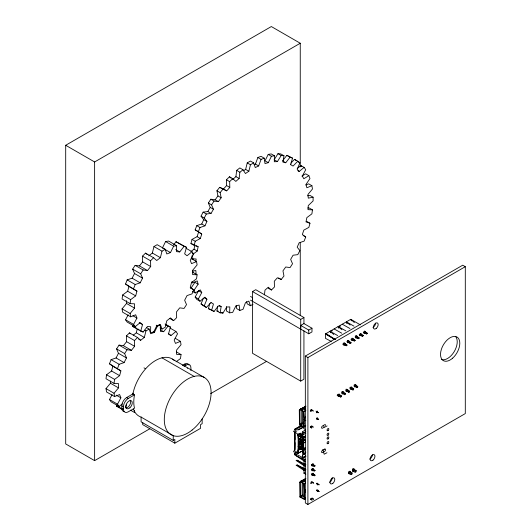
<?xml version="1.0" encoding="UTF-8"?>
<svg xmlns="http://www.w3.org/2000/svg" width="531" height="531" viewBox="0 0 531 531"><rect width="100%" height="100%" fill="white"/><g stroke="black" fill="none" stroke-linecap="round" stroke-linejoin="round"><path stroke-width="0.8" d="M252.53 301.323L252.53 297.612L250.519 296.451M300.699 381.105L300.725 319.383L252.53 291.559L252.504 353.281L300.699 381.105L303.911 379.253L303.938 330.793M300.725 329.147L300.725 325.437L303.938 323.585L311.976 328.218L311.969 331.935L308.757 333.787L250.519 300.161M301.747 424.043L301.747 411.299M302.159 496.14L302.159 483.396M302.75 411.877L302.75 424.627L304.09 423.831M303.155 483.973L303.155 496.717L304.495 495.927M308.757 333.787L308.757 330.076L311.976 328.218M297.108 430.774L294.97 432.042L294.858 451.45L298.077 453.288L305.279 449.246M300.227 433.19L298.19 434.477L298.754 439.037L298.754 447.487L298.077 453.288L298.19 434.477L294.97 432.042M134.542 410.251L134.489 412.481L130.473 410.158M159.247 324.693L160.588 325.463L160.448 331.41L163.667 331.696L167.995 326.127L170.458 327.089L168.586 333.627L170.975 335.532L175.953 331.483L177.56 333.767L174.188 340.105L175.462 343.398L180.487 341.36L181.044 344.692L176.577 350.062L176.577 354.356L181.044 354.569L180.487 358.544L176.086 361.837M176.65 245.7L173.637 246.172L170.478 252.59L162.446 247.95L165.599 241.532L168.619 241.061L176.65 245.7L176.518 251.641L179.73 251.926L184.058 246.357L186.52 247.32L184.655 253.858L187.045 255.763L192.016 251.714L193.623 253.997L190.257 260.336L191.525 263.635L196.55 261.591L197.107 264.923L192.64 270.292L192.64 274.587L197.107 274.799L196.55 278.775L191.525 282.538L190.257 287.298L193.623 289.747L192.016 293.882L187.045 295.581L184.655 300.247L186.52 304.621L184.058 308.431L179.73 307.861L176.518 311.863L176.65 317.644L173.637 320.658L169.615 318.334M226.558 306.54L226.452 311L229.671 312.852L232.684 312.381L235.844 305.962L239.129 305.079L239.873 310.456L243.039 309.274L245.455 302.716L248.847 301.104L250.453 305.743L253.021 304.256M229.671 312.852L229.804 306.911L226.724 307.031L222.927 313.117L220.139 312.865L216.927 311.013L217.69 306.261M274.447 155.782L271.427 156.26L268.268 162.678L265.055 160.82L268.215 154.402L271.235 153.93L274.447 155.782L274.308 161.729L277.388 161.61L281.191 155.523L283.972 155.769L282.957 162.108L285.738 162.751L290.065 157.183L292.528 158.145L290.663 164.676M293.411 451.894L294.805 449.618L294.977 442.655M305.929 406.149L300.4 409.122L299.298 410.197L299.484 424.88L303.891 427.329L304.117 419.536L305.816 420.652M305.644 478.617L300.805 481.212L299.703 482.287L299.889 496.976L304.303 499.425L304.349 483.635L305.597 482.579M349.365 471.322L352.106 472.995L352.066 474.117L350.473 474.468L348.343 473.24M352.757 468.548L356.188 470.645L356.148 471.76L354.555 472.112L352.425 470.884M295.681 430.395L293.451 431.258L294.771 432.327L294.805 449.618M338.659 394.208L341.426 395.854L341.387 396.65L340.716 397.082L337.132 395.197M342.05 391.44L345.508 393.498L345.462 394.294L344.798 394.725L341.931 393.219M346.132 389.084L349.584 391.141L349.544 391.938L348.88 392.369L346.013 390.862M350.905 387.139L353.666 388.785L353.626 389.581L352.962 390.013L350.095 388.506M354.987 384.783L357.748 386.429L357.708 387.225L357.038 387.657L354.177 386.15M305.783 425.324L303.566 426.658L300.015 424.734L299.935 409.58L304.648 408.83L304.688 408.279L300.4 409.122L303.944 411.545L304.117 419.517L305.63 416.795M192.733 259.586L192.853 257.953M195.946 261.438L196.125 258.989L191.658 258.776L192.103 255.597M303.566 426.658L304.117 419.536M304.349 483.635L300.805 481.212L305.093 480.376L305.053 480.927L300.34 481.677L300.42 496.824L303.971 498.748L304.529 491.633L303.938 483.827L300.34 481.677L305.398 478.862M348.781 472.902L348.714 472.603M352.869 470.393L352.83 470.34M232.631 179.544L235.917 176.631L236.66 170.398L239.826 167.929L243.039 169.781L245.455 173.544L248.847 171.247L250.453 164.756L253.665 162.898L255.272 167.537L258.657 165.924L261.079 159.366L264.239 158.185L264.989 163.561L268.268 162.678M192.846 254.329L197.24 251.037L198.123 246.742L194.14 245.388L195.242 241.266L200.32 238.499L201.753 234.111L195.169 229.81L196.775 225.675L199.988 227.527L204.966 225.828L206.917 221.487L203.705 219.635L201.043 216.17L203.107 212.135L206.327 213.993L211.046 213.416L213.455 209.254L210.236 207.402L208.371 203.021L210.834 199.218L215.161 199.789L217.949 195.926L216.927 190.768L219.708 187.31L223.511 189.003L226.591 185.565L226.452 179.783L229.472 176.77L232.684 178.628L235.844 181.396L239.129 178.489L239.873 172.256L243.039 169.781M264.425 294.831L264.989 290.152L268.268 287.244L271.427 290.012L274.447 286.999L274.308 281.218L277.388 277.779L281.191 279.479L283.972 276.014L282.957 270.856L285.738 266.993L290.065 267.571L292.528 263.761L290.663 259.387L293.066 255.219L297.791 254.648L299.856 250.612L297.194 247.154L299.145 242.813L304.124 241.114L305.73 236.972L302.358 234.529L303.798 230.142L308.876 227.368L309.971 223.246L306.759 221.394M160.588 325.463L157.568 325.941L154.408 332.36L150.751 333.727L149.145 329.087L145.932 330.946L144.326 337.437L140.669 340.291L137.509 337.524L134.489 340.53L134.628 346.318L131.416 350.321L123.378 345.681L119.05 345.11L116.588 348.913L118.459 353.294L116.07 357.96L111.092 359.653L109.486 363.795L112.857 366.237L111.583 371.003L106.558 374.767L106.001 378.742L114.032 383.375L118.506 383.594L118.506 387.882L114.032 393.252L114.596 396.584L119.621 394.546L120.889 397.845L117.517 404.177L119.123 406.461L122.236 403.932M170.478 252.59L166.82 253.957L165.214 249.318L162.001 251.176L160.389 257.668L156.731 260.522L153.578 257.754L150.558 260.767L150.698 266.549L147.479 270.551L139.447 265.912L135.12 265.341L132.657 269.144L134.522 273.525L132.133 278.191L127.155 279.883L125.548 284.025L128.92 286.468L127.652 291.234L122.628 294.997L122.07 298.973L130.102 303.613L134.569 303.825L134.569 308.113L130.102 313.482L130.659 316.815L135.684 314.777L136.952 318.076L133.586 324.408L135.193 326.691L140.171 322.642L142.554 324.554L140.688 331.085L143.151 332.048L147.479 326.479L150.698 326.764L150.558 332.711L153.578 332.233L156.731 325.815L160.389 324.448L162.001 329.087L165.214 327.235L166.82 320.744L170.478 317.883L173.637 320.658M114.032 383.375L114.596 379.399L119.621 375.643L120.889 370.877L109.486 363.795M130.102 303.613L130.659 299.637L135.684 295.873L136.952 291.107L125.548 284.025M307.754 207.933L309.248 208.006L312.46 209.864L311.903 213.84L306.872 217.597L305.995 221.898L309.971 223.246M304.137 408.538L305.816 410.602L303.526 411.737L299.935 409.58L305.71 406.368M304.548 480.628L305.644 482.148M220.139 312.865L221.161 306.533L219.23 305.418M124.427 411.552A6.817 3.936 -60 0 1 121.825 408.113L121.825 405.89A6.817 3.936 -60 0 1 126.644 397.54L132.896 393.929L133.069 393.086M190.888 251.535L194.027 249.185L194.91 244.884M305.504 453.447L303.466 454.622C303.473 446.943 301.96 439.024 302.657 431.491M148.7 255.889L152.357 253.028L153.963 246.537L157.176 244.685L165.214 249.318M133.248 335.18L136.294 332.798L137.184 329.193M243.596 170.77L245.634 169.389L247.24 162.898L250.453 161.046L253.665 162.898M305.843 433.163L302.982 434.816L302.657 436.13L302.657 456.779L303.466 437.352L305.464 436.137L303.466 437.352C303.188 443.186 303.247 448.775 303.466 454.622L305.464 453.282M194.14 245.388L190.928 243.537L192.03 239.415L197.107 236.64L198.541 232.253M140.688 331.085L132.657 326.446L133.069 324.999M122.615 409.693L116.588 406.215L117.006 404.768M125.661 407.224L126.491 404.323M221.161 306.533L218.374 305.889L214.046 311.458L208.371 308.637L209.825 303.559M211.584 310.496L213.455 303.964L210.88 302.478M254.09 164.716L255.444 164.066L257.86 157.515L261.026 156.333L264.239 158.185M133.586 288.665L135.193 284.523L140.171 282.824L142.554 278.164L140.688 273.784L132.657 269.144M117.517 368.434L119.123 364.293L124.101 362.593L126.491 357.934L124.626 353.553L116.588 348.913M201.753 234.111L198.382 231.669L199.988 227.527M211.046 302.57L206.327 307.456L203.107 305.604L201.043 303.951L203.406 298.143M206.327 307.456L204.256 305.81L206.917 299.272L204.966 297.181L199.988 301.236L196.775 299.378L195.169 297.094L198.541 290.756L201.753 292.614L198.382 298.946L199.988 301.236M290.902 163.123L294.579 159.327L297.791 161.185L299.856 162.831L297.194 169.369L299.145 171.453L304.124 167.404L305.73 169.694L302.358 176.026L303.798 178.755L308.876 175.661L309.971 178.516L305.995 184.456L306.872 187.742L311.903 185.704L312.46 189.036L307.993 194.406L308.285 198.143L313.104 197.22L313.104 200.93L308.285 205.563L307.993 209.645L312.46 209.864M196.775 225.675L201.753 223.976L203.705 219.635M297.778 435.38L298.19 434.477L301.203 433.09M311.943 426.692L311.883 426.041L313.33 427.17L310.529 426.307M312.354 498.788L312.288 498.138L313.741 499.266L310.934 498.397M206.917 221.487L204.256 218.022L206.327 213.993M135.193 326.691L127.155 322.058L125.548 319.768L128.17 314.843M119.123 406.461L111.092 401.828L109.486 399.538L112.107 394.613M305.657 489.569L304.529 491.613L305.657 492.376M203.107 212.135L207.833 211.564L210.236 207.402M283.972 155.769L280.76 153.917L277.978 153.665L274.175 159.758L277.388 161.61M140.688 273.784L143.151 269.98L147.479 270.551M213.455 209.254L211.584 204.88L214.046 201.07L218.374 201.641L221.161 197.784L220.139 192.627L216.927 190.768M124.626 353.553L127.082 349.75L131.416 350.321M311.843 426.035C311.285 425.643 309.527 427.594 310.681 427.574M312.255 498.131C311.697 497.733 309.931 499.684 311.086 499.671M305.438 473.931L303.998 473.121L303.998 470.267L304.993 468.767L303.998 468.415L303.998 465.554L304.96 464.167M190.928 288.267L194.91 282.326L198.123 284.178L194.14 290.125L195.242 292.979L200.32 289.886L201.753 292.614M305.883 464.751L303.998 463.702L303.998 460.842L304.96 459.361M173.624 244.818L176.026 241.724L186.52 247.32M292.528 158.145L286.853 155.324L282.525 160.893L285.738 162.751M139.447 265.912L142.66 261.909L142.52 256.128L145.54 253.114L153.578 257.754M220.139 192.627L222.927 189.162L226.724 190.861L229.804 187.423L229.671 181.635L232.684 178.628M123.378 345.681L126.597 341.679L126.458 335.897L129.478 332.884L137.509 337.524M130.659 316.815L122.628 312.182L122.07 308.85L126.537 303.473L126.537 300.612M114.596 396.584L106.558 391.951L106.001 388.619L110.468 383.243L110.468 381.099M297.791 161.185L293.066 166.064L290.497 164.583M297.453 435.194L298.19 434.477M303.944 411.545L305.81 409.965L304.071 408.963L300.4 409.122M298.083 434.657L299.351 433.595M297.181 168.586L300.911 165.553L304.124 167.404M302.02 422.988L299.484 424.88L301.734 423.851M302.424 495.084L299.889 496.976L302.139 495.941M304.648 408.83L305.763 408.067M298.103 437.869L298.754 439.037L302.657 436.363M298.103 446.312L298.754 447.487L302.657 444.812M299.444 443.783L304.761 440.172M305.464 441.838L303.466 443.173L305.504 441.991M298.827 438.978L300.891 437.61M304.913 439.263L298.754 443.266L305.259 439.98M299.517 448.509L302.962 446.305M302.942 431.477L305.65 429.758M301.854 176.126L305.664 173.81L308.876 175.661M298.827 442.814L300.207 441.984M303.971 498.748L305.637 497.753M305.71 456.083L302.982 457.722L300.811 458.326L294.605 454.768L294.373 453.242L296.424 452.06M348.469 472.013L351.137 473.579L352.106 472.995M352.551 469.656L355.212 471.223L356.188 470.645M298.528 429.931L304.947 426.134M303.891 427.329L305.63 426.313M304.303 499.425L305.458 498.748M299.298 410.197L305.491 406.593M299.703 482.287L305.902 478.69M149.788 428.789L94.618 460.642L65.698 443.943L65.698 145.275L271.334 26.55L300.254 43.243L300.254 166.86M65.698 145.275L94.618 161.968L300.254 43.243M252.53 291.559L255.743 289.7L303.938 317.525L303.938 323.585M182.392 365.355L184.476 364.147A6.817 3.936 -60 0 1 188.963 365.076M123.431 409.043L123.431 406.812A6.817 3.936 -60 0 1 128.25 398.469L134.502 394.858A33.081 19.096 -60 0 0 134.502 408.213L128.25 411.824A6.817 3.936 -60 0 1 123.431 409.043L121.825 408.113M184.005 366.277L186.089 365.076A6.817 3.936 -60 0 1 190.908 367.857L190.908 370.087A6.817 3.936 -60 0 1 190.888 370.598M300.725 319.383L303.938 317.525M210.688 393.624L266.575 361.359M305.332 356.069L462.733 265.195L465.302 266.681L465.302 413.576L307.9 504.45L305.332 502.963L305.332 356.069L307.9 357.555L465.302 266.681M173.232 440.391L173.232 435.652L141.1 417.1L141.1 421.84L173.232 440.391L174.838 439.462L174.838 443.173L200.545 428.338L200.545 424.627L202.152 423.698L202.152 418.959M323.937 427.362L322.543 428.165A1.361 0.79 -60 0 1 321.58 427.608A1.361 0.79 -60 0 1 322.543 425.942L324.633 424.734A1.361 0.79 -60 0 1 325.576 425.537M298.575 447.215L298.933 447.009M305.843 456.069L302.982 457.722L294.373 453.242L296.504 452.02M300.015 424.734L302.093 423.546M300.42 496.824L302.497 495.642M300.845 425.756L294.493 429.36L298.588 429.254L303.095 427.515M298.88 447.527L301.734 445.921M305.829 456.129L302.982 457.722L302.657 455.777M301.635 425.404L294.493 429.36L302.862 426.141M302.982 434.816L302.166 433.635L305.737 431.73M326.943 452.751L324.182 454.224L322.841 449.452M302.166 433.635L305.796 431.736M327.089 425.942L324.361 427.329L323.326 425.384M303.938 483.827L305.657 482.978M300.42 435.228L302.643 434.126M298.17 434.843L301.031 433.455M298.88 439.19L305.318 436.064M305.604 437.431L300.42 439.947L302.723 438.964M298.88 442.947L305.318 439.821M300.719 448.602L302.929 447.533M294.605 454.768L305.332 449.691M298.754 439.037L304.535 436.329M298.754 447.487L303.088 445.456M300.466 435.307L302.723 434.272M305.816 185.014L308.684 183.845L311.903 185.704M357.748 386.429L356.892 386.754L353.985 385.426M353.666 388.785L352.81 389.11L349.902 387.783M349.584 391.141L348.728 391.46L345.82 390.139M345.508 393.498L344.646 393.816L341.738 392.495M341.426 395.854L340.563 396.172L337.656 394.852M338.765 328.012L338.201 326.565L340.597 326.067M332.439 330.78L330.043 331.278L330.694 332.718M307.482 195.826L309.892 195.362L313.104 197.22M192.614 271.115L195.826 270.491L196.125 274.235M297.778 436.88L302.378 436.084L302.232 434.63L298.249 435.101M298.541 441.44L302.378 440.776L302.232 439.329L299.046 439.701M298.541 445.197L302.378 444.533L302.232 443.08L299.046 443.451M298.249 448.237L302.232 447.772L302.378 449.226L297.778 450.022L298.077 453.288M298.522 435.254L302.232 434.63M298.522 439.947L302.232 439.329M298.522 443.704L302.232 443.08M298.522 448.396L302.232 447.772M298.276 436.588L302.378 436.084M299.092 441.181L302.378 440.776M299.092 444.938L302.378 444.533M298.276 449.73L302.378 449.226M300.805 481.212L304.482 481.059L305.637 481.723M305.876 474.137L303.998 473.121L305.597 473.181M302.458 452L305.869 452.173M216.927 311.013L218.321 311.139M190.928 243.537L194.246 244.658M303.998 473.121L304.973 473.479M303.998 470.267L305.504 470.818M208.371 308.637L210.834 309.606M132.657 326.446L134.502 327.169M116.588 406.215L119.05 407.177M316.463 411.764L318.673 412.713L316.025 411.127M316.463 418.441L318.673 419.39L316.688 418.202M316.874 483.854L319.085 484.803L316.43 483.223M316.874 490.538L319.085 491.48L316.43 489.901M363.33 332.472L366.768 334.019L363.33 332.101M359.248 334.829L362.693 336.375L359.248 334.457M355.166 337.185L358.611 338.732L355.166 336.813M351.091 339.541L354.529 341.088L351.091 339.17M347.008 341.898L350.447 343.444L347.008 341.526M342.926 344.254L346.365 345.8L342.926 343.882M311.611 465.143L314.418 466.404L311.299 464.34M311.611 469.855L314.418 471.116L311.299 469.052M311.611 474.568L314.418 475.829L311.299 473.765M310.443 427.448L311.743 428.046L310.443 426.891M310.854 499.538L312.155 500.136L310.854 498.981M333.674 338.951L335.041 339.588L325.476 333.913L350.765 319.31L360.323 324.833M303.998 460.842L305.438 461.512M303.998 465.554L305.438 466.225M312.533 464.612L315.235 465.939L312.533 464.014M312.533 469.324L315.235 470.645L312.533 468.727M312.533 474.03L315.235 475.358L312.533 473.44M302.099 458.001L305.066 459.468M305.066 464.18L296.915 460.138L301.734 463.118M305.066 468.893L296.915 464.844L302.418 468.256M316.629 411.684L318.673 412.713M316.629 418.362L318.673 419.39M317.04 483.774L319.085 484.803M317.04 490.452L319.085 491.48M303.998 463.702L305.411 464.426M331.278 341.44L325.476 338.36L325.476 333.913L335.207 339.528M304.794 460.41L296.099 455.764L304.177 461.094M304.794 465.123L296.099 460.47L304.177 465.806M304.794 469.835L296.099 465.183L304.177 470.519M303.998 468.415L305.902 469.47M353.978 326.147L346.365 321.852L346.922 323.299M342.283 324.209L349.896 328.503M338.858 328.005L338.201 326.565L345.82 330.853M334.118 328.921L341.738 333.209M337.656 335.565L330.043 331.278L333.78 334.497M333.674 338.579L335.041 339.362L326.054 333.574M286.853 155.324L290.065 157.183M297.931 161.716L299.856 162.831M277.978 153.665L281.191 155.523M297.864 170.716L299.145 171.453M268.215 154.402L271.427 156.26M257.86 157.515L261.079 159.366M255.444 164.066L258.657 165.924M247.24 162.898L250.453 164.756M245.634 169.389L248.847 171.247M236.66 170.398L239.873 172.256M235.917 176.631L239.129 178.489M226.452 179.783L229.671 181.635M226.591 185.565L229.804 187.423M223.511 189.003L226.724 190.861M219.708 187.31L222.927 189.162M303.161 235.485L305.73 236.972M217.949 195.926L221.161 197.784M215.161 199.789L218.374 201.641M210.834 199.218L214.046 201.07M208.371 203.021L211.584 204.88M207.833 211.564L211.046 213.416M201.043 216.17L204.256 218.022M201.753 223.976L204.966 225.828M195.169 229.81L198.382 231.669M278.622 277.992L281.191 279.479M197.107 236.64L200.32 238.499M192.03 239.415L195.242 241.266M196.191 245.627L198.123 246.742M268.215 288.16L271.427 290.012M194.027 249.185L197.24 251.037M176.026 241.724L184.058 246.357M185.996 248.236L192.016 251.714M192.288 253.227L193.623 253.997M165.599 241.532L173.637 246.172M191.193 258.497L196.55 261.591M175.715 249.61L179.73 251.926M300.725 325.437L308.757 330.076M153.963 246.537L162.001 251.176M192.421 272.091L197.107 274.799M250.453 305.743L247.24 303.885L246.437 301.568M152.357 253.028L160.389 257.668M239.873 310.456L236.66 308.597L236.235 305.531M142.52 256.128L150.558 260.767M190.277 287.809L194.14 290.125M142.66 261.909L150.698 266.549M204.349 297.791L206.917 299.272M192.667 291.492L195.242 292.979M195.169 297.094L198.382 298.946M221.639 312.374L222.927 313.117M135.12 265.341L143.151 269.98M201.043 303.951L204.256 305.81M212.121 310.343L214.046 311.458M134.522 273.525L142.554 278.164M132.133 278.191L140.171 282.824M127.155 279.883L135.193 284.523M128.92 286.468L136.952 291.107M127.652 291.234L135.684 295.873M122.628 294.997L130.659 299.637M165.101 324.003L170.458 327.089M165.32 324.58L167.995 326.127M169.927 328.005L175.953 331.483M126.537 303.473L134.569 308.113M156.227 325.164L157.568 325.941M159.99 327.932L162.001 329.087M168.3 333.986L170.975 335.532M175.13 338.267L180.487 341.36M160.322 329.764L163.667 331.696M122.07 308.85L130.102 313.482M132.936 315.753L136.952 318.076M139.208 322.622L142.554 324.554M146.47 327.541L149.145 329.087M153.074 331.583L154.408 332.36M144.591 330.169L145.932 330.946M125.548 319.768L133.586 324.408M135.12 327.415L136.454 328.185M137.794 328.954L139.135 329.731M140.469 330.501L143.151 332.048M176.358 351.861L181.044 354.569M136.294 332.798L144.326 337.437M184.476 364.147L186.089 365.076M138.657 339.136L140.669 340.291M172.442 359.082L204.574 377.627M126.458 335.897L134.489 340.53M161.988 357.841L194.12 376.393M126.597 341.679L134.628 346.318M119.05 345.11L127.082 349.75M144.014 367.87L145.421 368.68M118.459 353.294L126.491 357.934M116.07 357.96L124.101 362.593M111.092 359.653L119.123 364.293M112.857 366.237L120.889 370.877M111.583 371.003L119.621 375.643M106.558 374.767L114.596 379.399M132.896 393.929L134.502 394.858M110.468 383.243L118.506 387.882M126.644 397.54L128.25 398.469M106.001 388.619L114.032 393.252M116.203 395.137L120.889 397.845M121.825 405.89L123.431 406.812M109.486 399.538L117.517 404.177M119.721 407.569L121.061 408.339M174.838 443.173L142.706 424.627L142.706 422.397M364.293 331.483L367.591 333.461L364.293 331.072M360.217 333.84L363.509 335.818L360.217 333.428M355.471 335.804L359.427 338.174L356.135 335.784M352.053 338.552L355.352 340.53L352.053 338.141M347.314 340.517L351.27 342.887L347.971 340.497M343.889 343.265L347.188 345.243L343.889 342.853M354.177 384.895L356.892 386.754L357.038 387.657M350.095 387.252L352.81 389.11L352.962 390.013M346.013 389.608L348.728 391.46L348.88 392.369M341.931 391.964L344.646 393.816L344.798 394.725M337.849 394.321L340.563 396.172L340.716 397.082M311.889 410.012L313.336 411.06L310.774 409.726M312.294 482.102L313.741 483.157L311.179 481.816M294.579 159.327L296.125 160.568M303.427 428.112L304.973 429.36M350.102 325.072L346.365 321.852L347.015 323.293M338.201 326.565L341.937 329.784M229.472 176.77L231.051 178.157M145.54 253.114L147.12 254.502M129.478 332.884L130.533 333.807M354.396 322.596L350.765 319.31L351.316 320.817M300.911 165.553L301.714 166.694M198.123 284.178L197.24 280.899L192.215 282.937L191.99 281.603M355.212 471.223L355.358 472.205M351.137 473.579L351.276 474.561M192.793 270.883L192.912 272.376M303.526 411.737L304.117 419.517M294.771 432.327L294.97 439.509M307.9 357.555L307.9 504.45M300.254 242.362L300.254 315.368M94.618 161.968L94.618 460.642M132.737 394.785A33.081 19.096 -60 0 1 150.512 364.06A33.081 19.096 -60 0 1 174.102 360.35M141.578 417.247A33.081 19.096 -60 0 1 133.44 409.082M130.135 400.168A4.547 2.622 -60 0 1 129.717 405.067A4.547 2.622 -60 0 1 125.688 407.874M187.31 368.169A4.547 2.622 -60 0 1 187.556 368.282M455.611 336.541A13.633 7.872 -60 0 1 454.065 351.861A13.633 7.872 -60 0 1 441.48 359.487M375.596 323.08A3.405 1.965 -60 0 1 372.935 327.388M372.384 454.795A3.405 1.965 -60 0 1 369.722 459.096M332.2 477.701A3.405 1.965 -60 0 1 329.552 482.287M353.513 471.243A1.361 0.783 -60 0 1 352.557 470.572A1.361 0.783 -60 0 1 353.699 468.933A1.361 0.783 -60 0 1 354.436 469.922M349.624 473.466A1.361 0.783 -60 0 1 348.469 473.075A1.361 0.783 -60 0 1 349.557 471.309A1.361 0.783 -60 0 1 350.354 472.278M344.38 344.838A1.162 0.67 -60 0 1 343.311 344.592A1.162 0.67 -60 0 1 344.327 343.053A1.162 0.67 -60 0 1 344.838 344.148M348.688 342.216A1.162 0.67 -60 0 1 347.413 342.415A1.162 0.67 -60 0 1 348.323 340.723A1.162 0.67 -60 0 1 348.92 341.791M356.918 337.404A1.162 0.67 -60 0 1 355.591 337.756A1.162 0.67 -60 0 1 356.454 336.023A1.162 0.67 -60 0 1 357.078 337.079M360.781 335.333A1.162 0.67 -60 0 1 359.633 335.227A1.162 0.67 -60 0 1 360.622 333.634A1.162 0.67 -60 0 1 361.16 334.722M365.082 332.691A1.162 0.67 -60 0 1 363.755 333.05A1.162 0.67 -60 0 1 364.618 331.317A1.162 0.67 -60 0 1 365.242 332.366M313.224 465.475A1.248 0.723 -60 0 1 311.856 465.72A1.248 0.723 -60 0 1 312.766 463.895A1.248 0.723 -60 0 1 313.516 464.897M313.224 470.181A1.248 0.723 -60 0 1 311.85 470.4A1.248 0.723 -60 0 1 312.832 468.574A1.248 0.723 -60 0 1 313.469 469.729M313.151 474.999A1.248 0.723 -60 0 1 311.836 475.053A1.248 0.723 -60 0 1 312.859 473.274A1.248 0.723 -60 0 1 313.469 474.435M347.427 391.128A1.248 0.723 -60 0 1 346.112 391.174A1.248 0.723 -60 0 1 347.135 389.402A1.248 0.723 -60 0 1 347.752 390.564M343.265 393.577A1.248 0.723 -60 0 1 342.03 393.531A1.248 0.723 -60 0 1 342.966 391.798A1.248 0.723 -60 0 1 343.743 392.681M351.336 388.951A1.248 0.723 -60 0 1 350.181 388.652A1.248 0.723 -60 0 1 351.336 387.013A1.248 0.723 -60 0 1 351.781 388.327M355.505 386.508A1.248 0.723 -60 0 1 354.27 386.435A1.248 0.723 -60 0 1 355.266 384.703A1.248 0.723 -60 0 1 355.949 385.732M339.263 395.841A1.248 0.723 -60 0 1 337.955 395.887A1.248 0.723 -60 0 1 338.977 394.115A1.248 0.723 -60 0 1 339.588 395.276M310.688 483.157C312.779 484.591 313.117 479.46 310.695 483.11M310.283 411.06C312.281 412.567 312.779 407.31 310.29 411.007M316.748 411.598C316.741 415.527 318.275 409.195 316.748 411.598M316.748 418.282C316.642 422.198 318.414 415.952 316.755 418.229M317.153 483.695C317.12 487.631 318.726 481.285 317.153 483.695M317.153 490.372C317.153 494.288 318.713 487.923 317.16 490.325M305.498 447.6L303.466 448.801L305.504 447.626M324.633 449.113L322.543 450.315A1.361 0.79 -60 0 0 321.58 451.987A1.361 0.79 -60 0 0 322.543 452.545L324.633 451.337A1.361 0.79 -60 0 0 325.596 449.664A1.361 0.79 -60 0 0 324.633 449.113M353.321 470.951L353.148 470.406L353.307 470.964M192.109 430.05A33.081 19.096 -60 0 0 205.378 378.185A33.081 19.096 -60 0 0 165.592 409.985A33.081 19.096 -60 0 0 192.109 430.05M129.883 407.788A4.547 2.622 -60 0 0 131.323 400.746A4.547 2.622 -60 0 0 125.947 405.511A4.547 2.622 -60 0 0 129.883 407.788M452.658 358.146A13.633 7.872 -60 0 0 456.979 337.032A13.633 7.872 -60 0 0 440.856 351.33A13.633 7.872 -60 0 0 452.658 358.146M376.253 328.39A3.405 1.965 -60 0 0 377.548 323.06A3.405 1.965 -60 0 0 373.466 326.419A3.405 1.965 -60 0 0 376.253 328.39M373.041 460.098A3.405 1.965 -60 0 0 374.335 454.775A3.405 1.965 -60 0 0 370.246 458.134A3.405 1.965 -60 0 0 373.041 460.098M332.877 483.29A3.405 1.965 -60 0 0 334.165 477.96A3.405 1.965 -60 0 0 330.083 481.318A3.405 1.965 -60 0 0 332.877 483.29M352.458 340.198A1.162 0.67 -60 0 0 352.896 338.386A1.162 0.67 -60 0 0 351.509 339.528A1.162 0.67 -60 0 0 352.458 340.198M328.125 443.511A1.248 0.723 -60 0 0 328.596 441.553A1.248 0.723 -60 0 0 327.103 442.788A1.248 0.723 -60 0 0 328.125 443.511M328.125 438.872A1.248 0.723 -60 0 0 328.596 436.92A1.248 0.723 -60 0 0 327.103 438.148A1.248 0.723 -60 0 0 328.125 438.872M328.125 435.161A1.248 0.723 -60 0 0 328.596 433.21A1.248 0.723 -60 0 0 327.103 434.438A1.248 0.723 -60 0 0 328.125 435.161M328.125 430.522A1.248 0.723 -60 0 0 328.596 428.57A1.248 0.723 -60 0 0 327.103 429.805A1.248 0.723 -60 0 0 328.125 430.522"/></g></svg>
